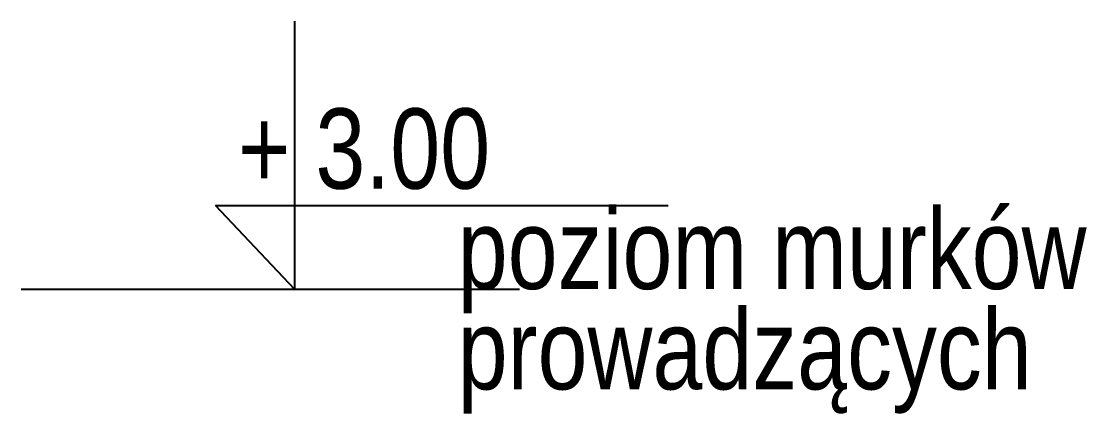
# Model space of a CAD drawing. Extents: x -5033 to 9347, y -17890 to -2362.
# Drawn here: x 536.5 to 706.2, y -12529.9 to -12467.3 of the extents above; entities that cross this region are included whole.
import ezdxf

# ---------------------------------------------------------------- set-up
doc = ezdxf.new("R2010")
doc.units = 0
doc.header["$MEASUREMENT"] = 0
doc.layers.add('__SOL-KOTY_WYSOKOSCIOWE', color=4, linetype='CONTINUOUS')
doc.styles.add('ARIAL', font='arial.ttf', dxfattribs={"height": 2.5})

# ---------------------------------------------------------------- blocks, each defined once
blk = doc.blocks.new('KOTA')
at = {"layer": '__SOL-KOTY_WYSOKOSCIOWE'}
for p, q in [((0, 33.35), (0, 0)), ((0, 0), (-9.85, 10.39)), ((-9.85, 10.39), (46.51, 10.39)), ((-34, 0), (28, 0))]:
    blk.add_line(p, q, dxfattribs=at)
at = {"layer": '__SOL-KOTY_WYSOKOSCIOWE', "style": 'ARIAL', "width": 0.8}
blk.add_attdef('RZEDNA', (500.47, 15.86), '', height=10.4, dxfattribs=at)

msp = doc.modelspace()

# ---------------------------------------------------------------- block references
at = {"layer": '__SOL-KOTY_WYSOKOSCIOWE'}
ref = msp.add_blockref('KOTA', (580, -12510), dxfattribs=dict(at, xscale=1.28, yscale=1.28, zscale=1.28))
ref.add_attrib('RZEDNA', '+ 3.00', (571, -12494), dxfattribs={"height": 12.8, "style": 'ARIAL', "width": 0.8})
ref.add_attrib('OPIS1', 'poziom murków', (606, -12510), dxfattribs={"height": 12.8, "style": 'ARIAL', "width": 0.8})
ref.add_attrib('OPIS2', 'prowadzących', (606, -12526), dxfattribs={"height": 12.8, "style": 'ARIAL', "width": 0.8})

doc.saveas('drawing.dxf')
